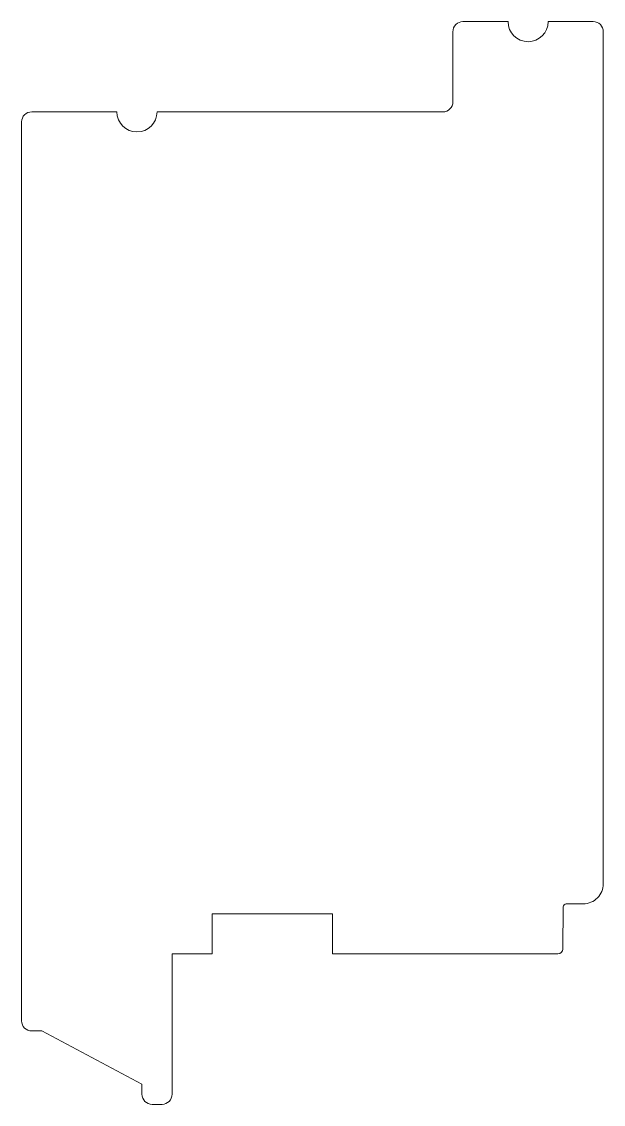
# Model space of a CAD drawing. Header units: inches. Extents: x 19 to 77, y 13 to 121.
import ezdxf

# ---------------------------------------------------------------- set-up
doc = ezdxf.new("R2010")
doc.units = ezdxf.units.IN
doc.header["$MEASUREMENT"] = 0
doc.layers.add('Stiklo paketas', color=7, linetype='Continuous')

msp = doc.modelspace()

# ---------------------------------------------------------------- linework, layer by layer
at = {"layer": 'Stiklo paketas', "lineweight": 5}
msp.add_lwpolyline([(77.42, 35.38), (77.42, 120.38, 0.414214), (76.42, 121.38), (71.92, 121.38, -1), (67.92, 121.38), (63.42, 121.38, 0.414214), (62.42, 120.38), (62.42, 113.38, -0.414214), (61.42, 112.38), (40.92, 112.38), (32.92, 112.38, -1), (28.92, 112.38), (20.42, 112.38, 0.414214), (19.42, 111.38), (19.42, 21.7, 0.414214), (20.42, 20.7), (21.42, 20.7), (31.42, 15.38), (31.42, 14.38, 0.414214), (32.42, 13.38), (33.42, 13.38, 0.414214), (34.42, 14.38), (34.42, 28.38), (38.42, 28.38), (38.42, 32.38), (50.42, 32.38), (50.42, 28.38), (72.88, 28.38, 0.41166), (73.38, 28.87), (73.42, 33.08, -0.41166), (73.72, 33.38), (75.42, 33.38, 0.414214)], format="xyb", close=True, dxfattribs=at)

doc.saveas('drawing.dxf')
